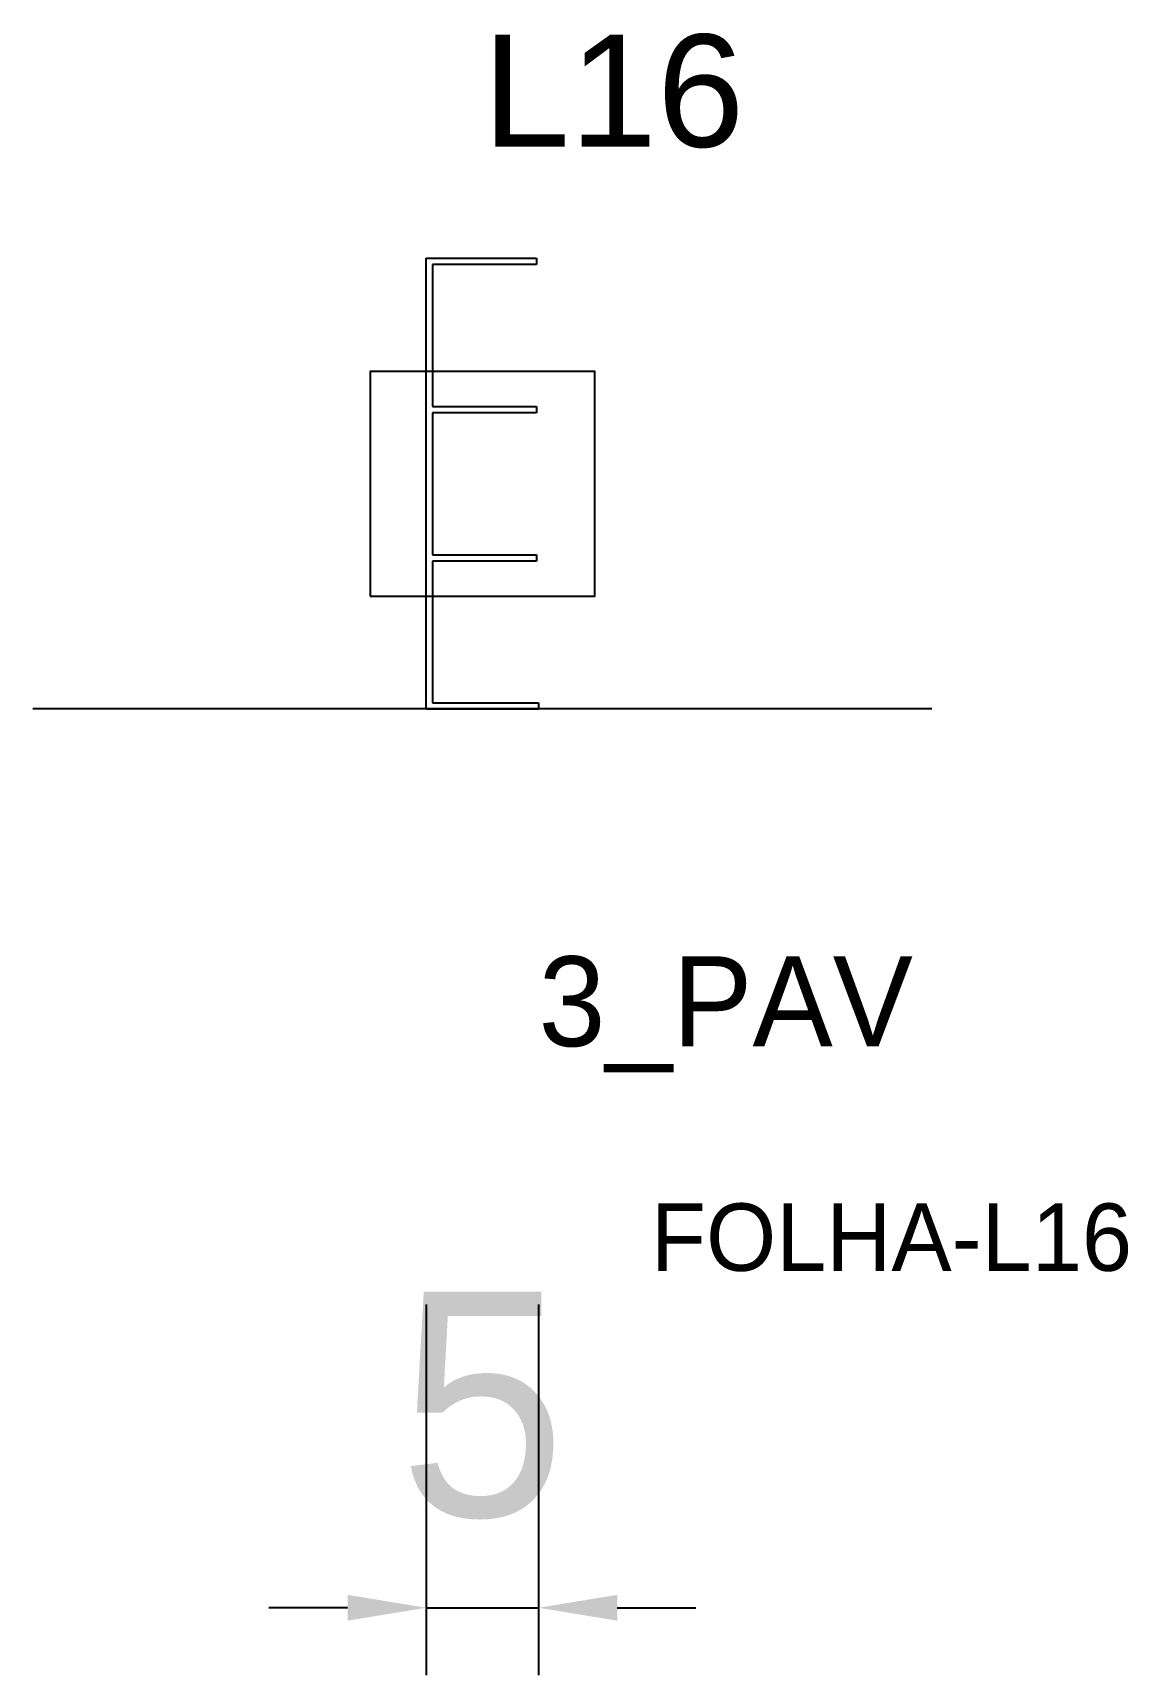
# Model space of a CAD drawing. Header units: metres. Extents: x 204.7 to 253.4, y 138.4 to 211.5.
import ezdxf

# ---------------------------------------------------------------- set-up
doc = ezdxf.new("R2010")
doc.units = ezdxf.units.M
for name, color, linetype in [('COTA', 241, 'CONTINUOUS'), ('FOLHA', 255, 'CONTINUOUS'), ('Hachura', 251, 'CONTINUOUS'), ('NOMENCLATURA', 7, 'CONTINUOUS'), ('Nível', 160, 'CONTINUOUS'), ('Painéis', 200, 'CONTINUOUS'), ('Pilares', 5, 'CONTINUOUS'), ('SARR_2.2x7', 40, 'CONTINUOUS')]:
    doc.layers.add(name, color=color, linetype=linetype)
doc.styles.add('ARIAL', font='Arial.ttf')
doc.dimstyles.new('EZ DXF', dxfattribs={"dimtxt": 10, "dimasz": 3.5, "dimexe": 3, "dimexo": 1.5, "dimgap": 1, "dimtad": 1, "dimdec": 1, "dimdsep": 46, "dimcen": 2.5, "dimazin": 3, "dimtfac": 1, "dimtmove": 0, "dimatfit": 3})

msp = doc.modelspace()

# ---------------------------------------------------------------- hatches: boundary and pattern name
at = {"layer": 'Hachura'}
h = msp.add_hatch(dxfattribs=at)
h.set_pattern_fill('ANSI31', scale=50)
h.paths.add_polyline_path([(227.2, 181.42), (222.2, 181.42), (222.2, 201.5), (227.1, 201.5), (227.1, 201.22), (222.48, 201.22), (222.48, 194.9), (227.1, 194.9), (227.1, 194.62), (222.48, 194.62), (222.48, 188.3), (227.1, 188.3), (227.1, 188.02), (222.48, 188.02), (222.48, 181.7), (227.2, 181.7)])
h = msp.add_hatch(dxfattribs=at)
h.set_pattern_fill('ANSI31', scale=50)
h.paths.add_polyline_path([(227.2, 181.42), (222.2, 181.42), (222.2, 201.5), (227.1, 201.5), (227.1, 201.22), (222.48, 201.22), (222.48, 194.9), (227.1, 194.9), (227.1, 194.62), (222.48, 194.62), (222.48, 188.3), (227.1, 188.3), (227.1, 188.02), (222.48, 188.02), (222.48, 181.7), (227.2, 181.7)])

# ---------------------------------------------------------------- linework, layer by layer
at = {"layer": 'Painéis', "color": 200}
for p, q in [((222.2, 181.42), (222.2, 201.5)), ((222.2, 201.5), (227.1, 201.5)), ((222.2, 181.42), (222.2, 201.5)), ((222.2, 201.5), (227.1, 201.5)), ((227.1, 201.22), (222.48, 201.22)), ((222.48, 201.22), (222.48, 194.9)), ((227.1, 201.22), (222.48, 201.22)), ((222.48, 201.22), (222.48, 194.9)), ((227.1, 201.5), (227.1, 201.22)), ((227.1, 201.5), (227.1, 201.22)), ((222.48, 194.9), (227.1, 194.9)), ((222.48, 194.9), (227.1, 194.9)), ((227.1, 194.62), (222.48, 194.62)), ((222.48, 194.62), (222.48, 188.3)), ((227.1, 194.62), (222.48, 194.62)), ((222.48, 194.62), (222.48, 188.3)), ((227.1, 194.9), (227.1, 194.62)), ((227.1, 194.9), (227.1, 194.62)), ((222.48, 188.3), (227.1, 188.3)), ((222.48, 188.3), (227.1, 188.3)), ((227.1, 188.02), (222.48, 188.02)), ((222.48, 188.02), (222.48, 181.7)), ((227.1, 188.02), (222.48, 188.02)), ((222.48, 188.02), (222.48, 181.7)), ((227.1, 188.3), (227.1, 188.02)), ((227.1, 188.3), (227.1, 188.02)), ((227.2, 181.42), (222.2, 181.42)), ((227.2, 181.42), (222.2, 181.42)), ((222.48, 181.7), (227.2, 181.7)), ((222.48, 181.7), (227.2, 181.7)), ((227.2, 181.7), (227.2, 181.42)), ((227.2, 181.7), (227.2, 181.42))]:
    msp.add_line(p, q, dxfattribs=at)
at = {"layer": 'Pilares'}
msp.add_lwpolyline([(219.7, 186.46), (229.7, 186.46), (229.7, 196.46), (219.7, 196.46)], close=True, dxfattribs=at)
msp.add_lwpolyline([(219.7, 186.46), (229.7, 186.46), (229.7, 196.46), (219.7, 196.46)], close=True, dxfattribs=at)
at = {"layer": 'SARR_2.2x7'}
msp.add_line((204.7, 181.46), (244.7, 181.46), dxfattribs=at)
msp.add_line((204.7, 181.46), (244.7, 181.46), dxfattribs=at)

# ---------------------------------------------------------------- texts
at = {"layer": 'FOLHA'}
msp.add_text('FOLHA-L16', height=3, dxfattribs=at).set_placement((232.2, 156.42))
msp.add_text('FOLHA-L16', height=3, dxfattribs=at).set_placement((232.2, 156.42))
at = {"layer": 'NOMENCLATURA', "insert": (224.7, 211.46), "char_height": 5, "attachment_point": 1, "style": 'ARIAL'}
msp.add_mtext('L16', dxfattribs=at)
msp.add_mtext('L16', dxfattribs=at)
at = {"layer": 'Nível'}
msp.add_text('3_PAV', height=4, dxfattribs=at).set_placement((227.2, 166.42))
msp.add_text('3_PAV', height=4, dxfattribs=at).set_placement((227.2, 166.42))

# ---------------------------------------------------------------- dimensions: what is measured, and where the dimension line sits
at = {"layer": 'COTA'}
msp.add_linear_dim(base=(222.2, 141.42), p1=(222.2, 156.42), p2=(227.2, 156.42), dimstyle='EZ DXF', dxfattribs=at).render()
msp.add_linear_dim(base=(222.2, 141.42), p1=(222.2, 156.42), p2=(227.2, 156.42), dimstyle='EZ DXF', dxfattribs=at).render()

doc.saveas('drawing.dxf')
